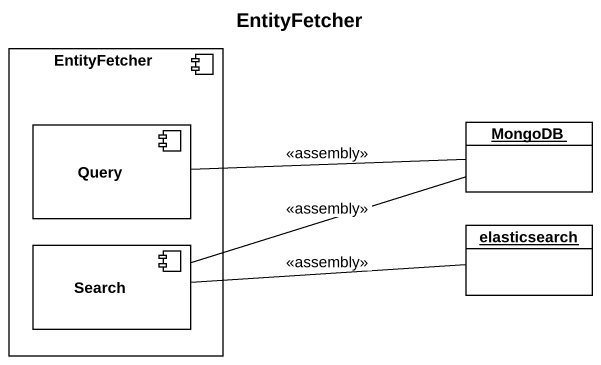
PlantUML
@startuml
title EntityFetcher
allowmixing
hide circle
hide empty members
component EntityFetcher {
  component Query
  component Search
}
object MongoDB
object elasticsearch
Query -right- MongoDB : <<assembly>>
Search -right- MongoDB : <<assembly>>
Search -right- elasticsearch : <<assembly>>
@enduml
